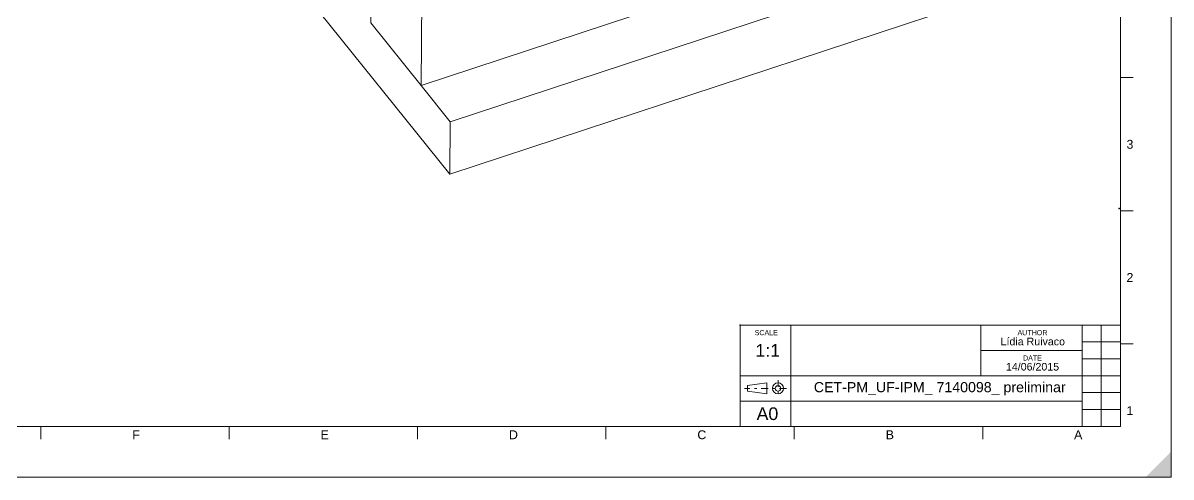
# Model space of a CAD drawing. Header units: millimetres. Extents: x 0 to 1189, y 0 to 841.
# Drawn here: x 736.1 to 1189, y 0 to 179.3 of the extents above; entities that cross this region are included whole.
import ezdxf

# ---------------------------------------------------------------- set-up
doc = ezdxf.new("R2010")
doc.units = ezdxf.units.MM
doc.linetypes.add('______....__....', pattern=[7.2, 2.7, -1.8, 0.9, -1.8])
doc.linetypes.add('________________', pattern=[0])

# ---------------------------------------------------------------- blocks, each defined once
blk = doc.blocks.new('D_FRAME_VIEW@1491')
at = {"color": 253, "linetype": '________________', "lineweight": 9, "true_color": 0xbeb69e}
for p, q in [((767.87, 289.45), (904.44, 119.58)), ((873.26, 179.26), (873.8, 237.4)), ((893.1, 154.58), (1111.34, 226.49)), ((893.1, 154.58), (893.64, 212.72)), ((1122.87, 212.15), (904.63, 140.24)), ((904.44, 119.58), (1122.68, 191.49)), ((893.1, 154.58), (873.26, 179.26)), ((873.26, 179.26), (893.1, 154.58)), ((904.63, 140.24), (893.1, 154.58)), ((904.44, 119.58), (904.63, 140.24))]:
    blk.add_line(p, q, dxfattribs=at)
blk = doc.blocks.new('D_FRAME_DRAWING@13')
blk.add_hatch(color=7).paths.add_polyline_path([(1189, 0), (1189, 10), (1179, 0)])
at = {"color": 7, "linetype": '________________', "lineweight": 9}
for p, q in [((1189, 0), (1189, 841)), ((1169, 20), (1169, 821)), ((1169, 157.69), (1174, 157.69)), ((1169, 105.12), (1174, 105.12)), ((1169, 52.56), (1174, 52.56)), ((20, 20), (1169, 20)), ((743.12, 20), (743.12, 15)), ((817.44, 20), (817.44, 15)), ((891.75, 20), (891.75, 15)), ((966.06, 20), (966.06, 15)), ((1040.38, 20), (1040.38, 15)), ((1114.69, 20), (1114.69, 15)), ((0, 0), (1189, 0))]:
    blk.add_line(p, q, dxfattribs=at)
at = {"color": 7, "char_height": 3.5, "attachment_point": 1}
for s, insert in [('{\\fArial;3}', (1171.43, 133.1)), ('{\\fArial;2}', (1171.43, 80.54)), ('{\\fArial;1}', (1171.43, 27.97)), ('{\\fArial;F}', (779.19, 18.44)), ('{\\fArial;E}', (853.5, 18.44)), ('{\\fArial;D}', (927.81, 18.44)), ('{\\fArial;C}', (1002.12, 18.44)), ('{\\fArial;B}', (1076.44, 18.44)), ('{\\fArial;A}', (1150.75, 18.44))]:
    blk.add_mtext(s, dxfattribs=dict(at, insert=insert))

msp = doc.modelspace()

# ---------------------------------------------------------------- linework, layer by layer
at = {"color": 7, "linetype": '________________', "lineweight": 20}
for p, q in [((1019, 60), (1169, 60)), ((1019, 20), (1019, 60)), ((1169, 20), (1169, 60)), ((1019, 20), (1169, 20))]:
    msp.add_line(p, q, dxfattribs=at)
at = {"color": 253, "linetype": '________________', "lineweight": 9, "true_color": 0xacacac}
for p, q in [((1039, 20), (1039, 60)), ((1114, 40), (1114, 60)), ((1154, 20), (1154, 60)), ((1161.5, 20), (1161.5, 60)), ((1154, 50), (1114, 50)), ((1154, 53.33), (1169, 53.33)), ((1154, 46.67), (1169, 46.67)), ((1039, 40), (1019, 40)), ((1154, 40), (1039, 40)), ((1154, 40), (1169, 40)), ((1154, 33.33), (1169, 33.33)), ((1039, 30), (1019, 30)), ((1154, 30), (1039, 30)), ((1154, 26.67), (1169, 26.67))]:
    msp.add_line(p, q, dxfattribs=at)
at = {"color": 1, "linetype": '______....__....', "lineweight": 9, "true_color": 0xff0000}
for p, q in [((1033.95, 38.3), (1033.95, 31.7)), ((1037.25, 35), (1020.75, 35))]:
    msp.add_line(p, q, dxfattribs=at)
at = {"color": 7, "linetype": '________________', "lineweight": 9, "extrusion": (0, 0, -1)}
msp.add_lwpolyline([(-1029.55, 37.2), (-1029.55, 32.8), (-1021.85, 33.9), (-1021.85, 36.1)], close=True, dxfattribs=at)
at = {"color": 7, "linetype": '________________', "lineweight": 9}
for radius in [2.2, 1.1]:
    msp.add_circle((1033.95, 35), radius, dxfattribs=at)
at = {"color": 7}
for p in [(1168.5, 106), (1019, 60)]:
    msp.add_point(p, dxfattribs=at)

# ---------------------------------------------------------------- block references
msp.add_blockref('D_FRAME_DRAWING@13', (0, 0), dxfattribs=at)
at = {"color": 7, "linetype": '________________', "lineweight": 20}
msp.add_blockref('D_FRAME_VIEW@1491', (0, 0), dxfattribs=at)

# ---------------------------------------------------------------- texts
at = {"color": 7, "attachment_point": 1}
for s, insert, char_height in [('{\\fArial;SCALE}', (1024.73, 58), 2), ('{\\fArial;Lídia Ruivaco}', (1121.77, 55.01), 3), ('{\\fArial;AUTHOR}', (1128.43, 58), 2), ('{\\fArial;1:1}', (1025.03, 52.47), 5), ('{\\fArial;DATE}', (1130.62, 48), 2), ('{\\fArial;14/06/2015}', (1123.87, 45.05), 3), ('{\\fArial;CET-PM_UF-IPM_ 7140098_ preliminar}', (1048.06, 37.49), 4), ('{\\fArial;A0}', (1025.5, 27.51), 5)]:
    msp.add_mtext(s, dxfattribs=dict(at, insert=insert, char_height=char_height))

doc.saveas('drawing.dxf')
